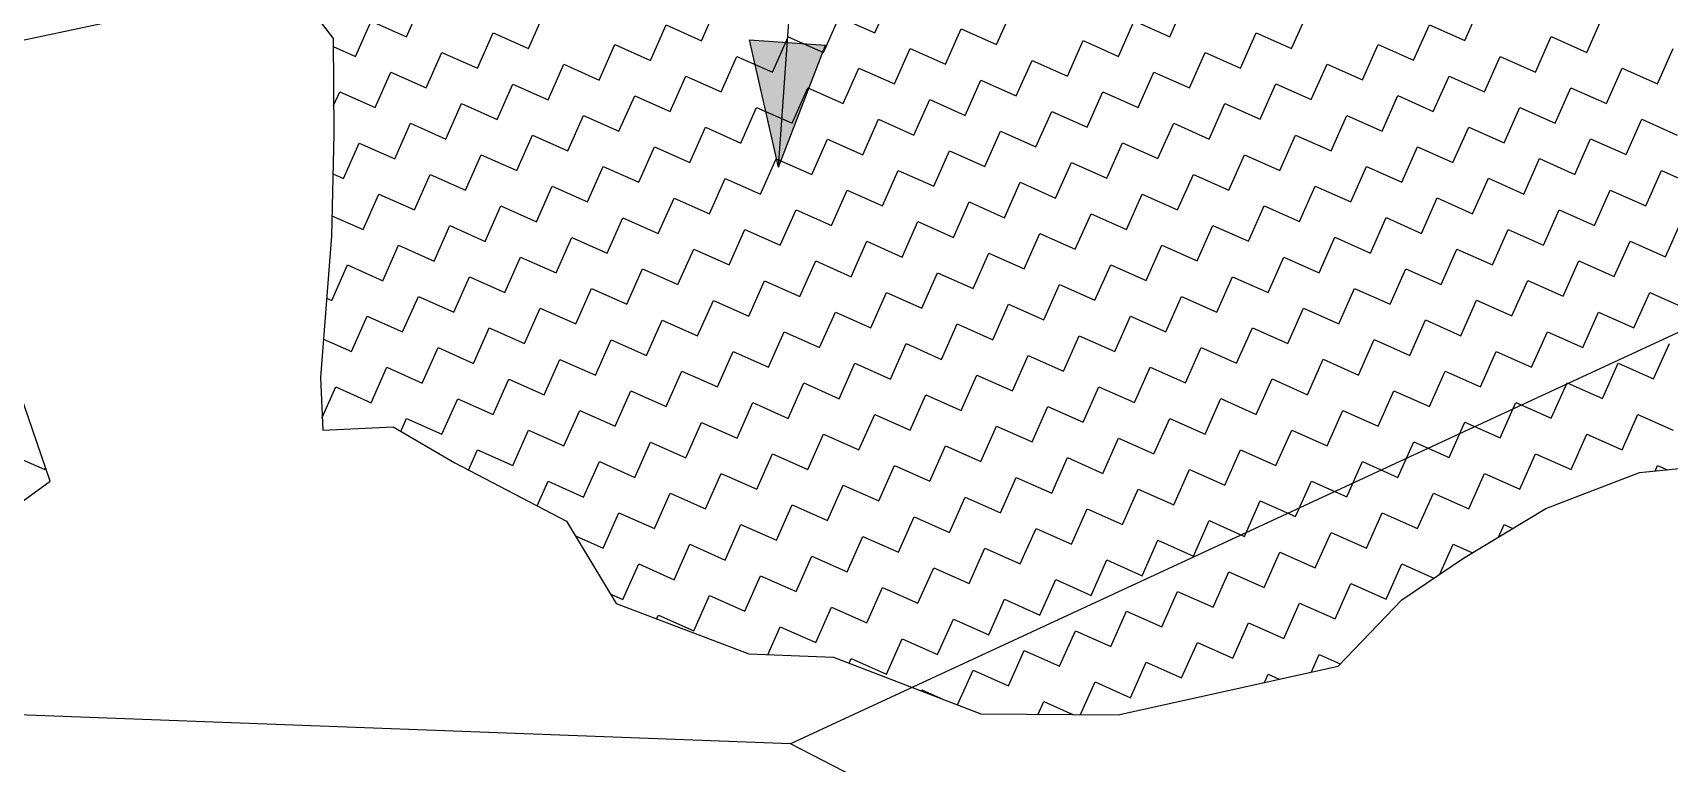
# Model space of a CAD drawing. Header units: metres. Extents: x 279553 to 281500, y 2029848 to 2031565.
# Drawn here: x 280305.1 to 280572, y 2030993.3 to 2031112.5 of the extents above; entities that cross this region are included whole.
import ezdxf

# ---------------------------------------------------------------- set-up
doc = ezdxf.new("R2010")
doc.units = ezdxf.units.M
doc.header["$MEASUREMENT"] = 0
doc.layers.add('POLY_HATCH', color=12, linetype='Continuous')
doc.layers.add('POLY_PARCEL', color=6, linetype='Continuous')

msp = doc.modelspace()

# ---------------------------------------------------------------- hatches: boundary and pattern name
h = msp.add_hatch(color=256)
h.paths.add_polyline_path([(280428.22, 2031110.86), (280422.01, 2031111.3), (280426.78, 2031090.55)])
h.paths.add_polyline_path([(280426.78, 2031090.55), (280434.43, 2031110.42), (280428.22, 2031110.86)])

# ---------------------------------------------------------------- linework, layer by layer
for points in [[(280426.78, 2031090.55), (280435.44, 2031212.88)], [(280422.01, 2031111.3), (280434.43, 2031110.42)], [(280426.78, 2031090.55), (280422.01, 2031111.3)], [(280426.78, 2031090.55), (280434.43, 2031110.42)]]:
    msp.add_lwpolyline(points)
at = {"layer": 'POLY_HATCH'}
for p, q in [((280346.15, 2031122.07), (280354.11, 2031111.52)), ((280291.01, 2031108.66), (280318.91, 2031114.52)), ((280354.11, 2031111.52), (280354.24, 2031096.01)), ((280354.24, 2031096.01), (280353.86, 2031079.33)), ((280307.98, 2031039.33), (280292.06, 2031085.72)), ((280353.86, 2031079.33), (280352.04, 2031056.27)), ((280352.04, 2031056.27), (280352.43, 2031047.66)), ((280352.43, 2031047.66), (280363.91, 2031048.18)), ((280363.91, 2031048.18), (280373.95, 2031042.32)), ((280373.95, 2031042.32), (280392.2, 2031032.8)), ((280551.89, 2031034.87), (280567.15, 2031040.74)), ((280567.15, 2031040.74), (280577.44, 2031041.78)), ((280293.52, 2031028.91), (280307.98, 2031039.33)), ((280538.47, 2031026.79), (280551.89, 2031034.87)), ((280392.2, 2031032.8), (280400.29, 2031019.38)), ((280528.43, 2031020.02), (280538.47, 2031026.79)), ((280400.29, 2031019.38), (280421.93, 2031011.17)), ((280518.01, 2031009.2), (280528.43, 2031020.02)), ((280421.93, 2031011.17), (280435.75, 2031010.65)), ((280435.75, 2031010.65), (280459.74, 2031001.39)), ((280482.16, 2031001.26), (280518.01, 2031009.2)), ((280459.74, 2031001.39), (280482.16, 2031001.26))]:
    msp.add_line(p, q, dxfattribs=at)
at = {"layer": 'POLY_HATCH', "linetype": 'Continuous'}
for p, q in [((280366.09, 2031111.81), (280368.66, 2031117.58)), ((280442.44, 2031112.46), (280445, 2031118.23)), ((280490.55, 2031111.82), (280493.12, 2031117.6)), ((280385.98, 2031109.89), (280388.55, 2031115.66)), ((280414.21, 2031111.17), (280416.77, 2031116.95)), ((280434.1, 2031109.25), (280436.66, 2031115.03)), ((280436.66, 2031115.03), (280442.44, 2031112.46)), ((280462.33, 2031110.54), (280464.89, 2031116.31)), ((280510.44, 2031109.9), (280513.01, 2031115.68)), ((280538.67, 2031111.19), (280541.24, 2031116.96)), ((280558.56, 2031109.27), (280561.12, 2031115.04)), ((280357.75, 2031108.6), (280360.32, 2031114.38)), ((280360.32, 2031114.38), (280366.09, 2031111.81)), ((280377.64, 2031106.68), (280380.21, 2031112.45)), ((280380.21, 2031112.45), (280385.98, 2031109.89)), ((280405.87, 2031107.97), (280408.43, 2031113.74)), ((280408.43, 2031113.74), (280414.21, 2031111.17)), ((280453.99, 2031107.33), (280456.55, 2031113.1)), ((280456.55, 2031113.1), (280462.33, 2031110.54)), ((280482.21, 2031108.62), (280484.78, 2031114.39)), ((280484.78, 2031114.39), (280490.55, 2031111.82)), ((280502.1, 2031106.69), (280504.67, 2031112.47)), ((280504.67, 2031112.47), (280510.44, 2031109.9)), ((280530.33, 2031107.98), (280532.9, 2031113.75)), ((280532.9, 2031113.75), (280538.67, 2031111.19)), ((280354.12, 2031110.22), (280357.75, 2031108.6)), ((280397.53, 2031104.76), (280400.09, 2031110.53)), ((280400.09, 2031110.53), (280405.87, 2031107.97)), ((280425.76, 2031106.04), (280428.32, 2031111.82)), ((280428.32, 2031111.82), (280434.1, 2031109.25)), ((280445.65, 2031104.12), (280448.21, 2031109.89)), ((280448.21, 2031109.89), (280453.99, 2031107.33)), ((280473.87, 2031105.41), (280476.44, 2031111.18)), ((280476.44, 2031111.18), (280482.21, 2031108.62)), ((280521.99, 2031104.77), (280524.56, 2031110.55)), ((280524.56, 2031110.55), (280530.33, 2031107.98)), ((280550.22, 2031106.06), (280552.78, 2031111.83)), ((280552.78, 2031111.83), (280558.56, 2031109.27)), ((280570.11, 2031104.13), (280572.67, 2031109.91)), ((280369.3, 2031103.47), (280371.87, 2031109.24)), ((280371.87, 2031109.24), (280377.64, 2031106.68)), ((280389.19, 2031101.55), (280391.75, 2031107.32)), ((280391.75, 2031107.32), (280397.53, 2031104.76)), ((280417.42, 2031102.83), (280419.98, 2031108.61)), ((280419.98, 2031108.61), (280425.76, 2031106.04)), ((280465.53, 2031102.2), (280468.1, 2031107.97)), ((280468.1, 2031107.97), (280473.87, 2031105.41)), ((280493.76, 2031103.48), (280496.33, 2031109.26)), ((280496.33, 2031109.26), (280502.1, 2031106.69)), ((280513.65, 2031101.56), (280516.22, 2031107.34)), ((280516.22, 2031107.34), (280521.99, 2031104.77)), ((280541.88, 2031102.85), (280544.45, 2031108.62)), ((280544.45, 2031108.62), (280550.22, 2031106.06)), ((280360.96, 2031100.26), (280363.53, 2031106.04)), ((280363.53, 2031106.04), (280369.3, 2031103.47)), ((280409.08, 2031099.63), (280411.64, 2031105.4)), ((280411.64, 2031105.4), (280417.42, 2031102.83)), ((280437.31, 2031100.91), (280439.87, 2031106.69)), ((280439.87, 2031106.69), (280445.65, 2031104.12)), ((280457.19, 2031098.99), (280459.76, 2031104.76)), ((280459.76, 2031104.76), (280465.53, 2031102.2)), ((280485.42, 2031100.28), (280487.99, 2031106.05)), ((280487.99, 2031106.05), (280493.76, 2031103.48)), ((280533.54, 2031099.64), (280536.11, 2031105.41)), ((280536.11, 2031105.41), (280541.88, 2031102.85)), ((280561.77, 2031100.93), (280564.33, 2031106.7)), ((280564.33, 2031106.7), (280570.11, 2031104.13)), ((280354.2, 2031100.62), (280355.19, 2031102.83)), ((280355.19, 2031102.83), (280360.96, 2031100.26)), ((280380.85, 2031098.34), (280383.41, 2031104.11)), ((280383.41, 2031104.11), (280389.19, 2031101.55)), ((280400.74, 2031096.42), (280403.3, 2031102.19)), ((280403.3, 2031102.19), (280409.08, 2031099.63)), ((280428.97, 2031097.7), (280431.53, 2031103.48)), ((280431.53, 2031103.48), (280437.31, 2031100.91)), ((280448.85, 2031095.78), (280451.42, 2031101.56)), ((280451.42, 2031101.56), (280457.19, 2031098.99)), ((280477.08, 2031097.07), (280479.65, 2031102.84)), ((280479.65, 2031102.84), (280485.42, 2031100.28)), ((280505.31, 2031098.35), (280507.88, 2031104.13)), ((280507.88, 2031104.13), (280513.65, 2031101.56)), ((280525.2, 2031096.43), (280527.77, 2031102.21)), ((280527.77, 2031102.21), (280533.54, 2031099.64)), ((280553.43, 2031097.72), (280555.99, 2031103.49)), ((280555.99, 2031103.49), (280561.77, 2031100.93)), ((280372.51, 2031095.13), (280375.07, 2031100.91)), ((280375.07, 2031100.91), (280380.85, 2031098.34)), ((280392.4, 2031093.21), (280394.96, 2031098.98)), ((280394.96, 2031098.98), (280400.74, 2031096.42)), ((280420.63, 2031094.49), (280423.19, 2031100.27)), ((280423.19, 2031100.27), (280428.97, 2031097.7)), ((280468.74, 2031093.86), (280471.31, 2031099.63)), ((280471.31, 2031099.63), (280477.08, 2031097.07)), ((280496.97, 2031095.14), (280499.54, 2031100.92)), ((280499.54, 2031100.92), (280505.31, 2031098.35)), ((280516.86, 2031093.22), (280519.43, 2031099)), ((280519.43, 2031099), (280525.2, 2031096.43)), ((280545.09, 2031094.51), (280547.65, 2031100.28)), ((280547.65, 2031100.28), (280553.43, 2031097.72)), ((280364.17, 2031091.92), (280366.73, 2031097.7)), ((280366.73, 2031097.7), (280372.51, 2031095.13)), ((280412.29, 2031091.29), (280414.85, 2031097.06)), ((280414.85, 2031097.06), (280420.63, 2031094.49)), ((280440.51, 2031092.57), (280443.08, 2031098.35)), ((280443.08, 2031098.35), (280448.85, 2031095.78)), ((280460.4, 2031090.65), (280462.97, 2031096.42)), ((280462.97, 2031096.42), (280468.74, 2031093.86)), ((280488.63, 2031091.94), (280491.2, 2031097.71)), ((280491.2, 2031097.71), (280496.97, 2031095.14)), ((280536.75, 2031091.3), (280539.31, 2031097.07)), ((280539.31, 2031097.07), (280545.09, 2031094.51)), ((280564.98, 2031092.59), (280567.54, 2031098.36)), ((280567.54, 2031098.36), (280573.32, 2031095.79)), ((280355.83, 2031088.71), (280358.39, 2031094.49)), ((280358.39, 2031094.49), (280364.17, 2031091.92)), ((280384.06, 2031090), (280386.62, 2031095.77)), ((280386.62, 2031095.77), (280392.4, 2031093.21)), ((280403.95, 2031088.08), (280406.51, 2031093.85)), ((280406.51, 2031093.85), (280412.29, 2031091.29)), ((280432.17, 2031089.36), (280434.74, 2031095.14)), ((280434.74, 2031095.14), (280440.51, 2031092.57)), ((280480.29, 2031088.73), (280482.86, 2031094.5)), ((280482.86, 2031094.5), (280488.63, 2031091.94)), ((280508.52, 2031090.01), (280511.09, 2031095.79)), ((280511.09, 2031095.79), (280516.86, 2031093.22)), ((280528.41, 2031088.09), (280530.97, 2031093.87)), ((280530.97, 2031093.87), (280536.75, 2031091.3)), ((280556.64, 2031089.38), (280559.2, 2031095.15)), ((280559.2, 2031095.15), (280564.98, 2031092.59)), ((280375.72, 2031086.79), (280378.28, 2031092.57)), ((280378.28, 2031092.57), (280384.06, 2031090)), ((280423.83, 2031086.15), (280426.4, 2031091.93)), ((280426.4, 2031091.93), (280432.17, 2031089.36)), ((280452.06, 2031087.44), (280454.63, 2031093.22)), ((280454.63, 2031093.22), (280460.4, 2031090.65)), ((280471.95, 2031085.52), (280474.52, 2031091.29)), ((280474.52, 2031091.29), (280480.29, 2031088.73)), ((280500.18, 2031086.8), (280502.75, 2031092.58)), ((280502.75, 2031092.58), (280508.52, 2031090.01)), ((280548.3, 2031086.17), (280550.86, 2031091.94)), ((280550.86, 2031091.94), (280556.64, 2031089.38)), ((280354.09, 2031089.48), (280355.83, 2031088.71)), ((280367.38, 2031083.58), (280369.94, 2031089.36)), ((280369.94, 2031089.36), (280375.72, 2031086.79)), ((280395.61, 2031084.87), (280398.17, 2031090.64)), ((280398.17, 2031090.64), (280403.95, 2031088.08)), ((280415.49, 2031082.95), (280418.06, 2031088.72)), ((280418.06, 2031088.72), (280423.83, 2031086.15)), ((280443.72, 2031084.23), (280446.29, 2031090.01)), ((280446.29, 2031090.01), (280452.06, 2031087.44)), ((280491.84, 2031083.6), (280494.41, 2031089.37)), ((280494.41, 2031089.37), (280500.18, 2031086.8)), ((280520.07, 2031084.88), (280522.63, 2031090.66)), ((280522.63, 2031090.66), (280528.41, 2031088.09)), ((280539.96, 2031082.96), (280542.52, 2031088.73)), ((280542.52, 2031088.73), (280548.3, 2031086.17)), ((280568.19, 2031084.25), (280570.75, 2031090.02)), ((280570.75, 2031090.02), (280576.53, 2031087.45)), ((280359.04, 2031080.37), (280361.6, 2031086.15)), ((280361.6, 2031086.15), (280367.38, 2031083.58)), ((280387.27, 2031081.66), (280389.83, 2031087.43)), ((280389.83, 2031087.43), (280395.61, 2031084.87)), ((280407.15, 2031079.74), (280409.72, 2031085.51)), ((280409.72, 2031085.51), (280415.49, 2031082.95)), ((280435.38, 2031081.02), (280437.95, 2031086.8)), ((280437.95, 2031086.8), (280443.72, 2031084.23)), ((280463.61, 2031082.31), (280466.18, 2031088.08)), ((280466.18, 2031088.08), (280471.95, 2031085.52)), ((280483.5, 2031080.39), (280486.07, 2031086.16)), ((280486.07, 2031086.16), (280491.84, 2031083.6)), ((280511.73, 2031081.67), (280514.29, 2031087.45)), ((280514.29, 2031087.45), (280520.07, 2031084.88)), ((280531.62, 2031079.75), (280534.18, 2031085.53)), ((280534.18, 2031085.53), (280539.96, 2031082.96)), ((280559.85, 2031081.04), (280562.41, 2031086.81)), ((280562.41, 2031086.81), (280568.19, 2031084.25)), ((280378.93, 2031078.45), (280381.49, 2031084.23)), ((280381.49, 2031084.23), (280387.27, 2031081.66)), ((280427.04, 2031077.81), (280429.61, 2031083.59)), ((280429.61, 2031083.59), (280435.38, 2031081.02)), ((280455.27, 2031079.1), (280457.84, 2031084.88)), ((280457.84, 2031084.88), (280463.61, 2031082.31)), ((280475.16, 2031077.18), (280477.73, 2031082.95)), ((280477.73, 2031082.95), (280483.5, 2031080.39)), ((280503.39, 2031078.46), (280505.95, 2031084.24)), ((280505.95, 2031084.24), (280511.73, 2031081.67)), ((280551.51, 2031077.83), (280554.07, 2031083.6)), ((280554.07, 2031083.6), (280559.85, 2031081.04)), ((280353.93, 2031082.64), (280359.04, 2031080.37)), ((280370.59, 2031075.24), (280373.15, 2031081.02)), ((280373.15, 2031081.02), (280378.93, 2031078.45)), ((280398.81, 2031076.53), (280401.38, 2031082.3)), ((280401.38, 2031082.3), (280407.15, 2031079.74)), ((280418.7, 2031074.61), (280421.27, 2031080.38)), ((280421.27, 2031080.38), (280427.04, 2031077.81)), ((280446.93, 2031075.89), (280449.5, 2031081.67)), ((280449.5, 2031081.67), (280455.27, 2031079.1)), ((280495.05, 2031075.26), (280497.61, 2031081.03)), ((280497.61, 2031081.03), (280503.39, 2031078.46)), ((280523.28, 2031076.54), (280525.84, 2031082.32)), ((280525.84, 2031082.32), (280531.62, 2031079.75)), ((280543.17, 2031074.62), (280545.73, 2031080.39)), ((280545.73, 2031080.39), (280551.51, 2031077.83)), ((280571.39, 2031075.91), (280573.96, 2031081.68)), ((280362.25, 2031072.03), (280364.81, 2031077.81)), ((280364.81, 2031077.81), (280370.59, 2031075.24)), ((280390.47, 2031073.32), (280393.04, 2031079.09)), ((280393.04, 2031079.09), (280398.81, 2031076.53)), ((280438.59, 2031072.68), (280441.16, 2031078.46)), ((280441.16, 2031078.46), (280446.93, 2031075.89)), ((280466.82, 2031073.97), (280469.39, 2031079.74)), ((280469.39, 2031079.74), (280475.16, 2031077.18)), ((280486.71, 2031072.05), (280489.27, 2031077.82)), ((280489.27, 2031077.82), (280495.05, 2031075.26)), ((280514.94, 2031073.33), (280517.5, 2031079.11)), ((280517.5, 2031079.11), (280523.28, 2031076.54)), ((280563.05, 2031072.7), (280565.62, 2031078.47)), ((280565.62, 2031078.47), (280571.39, 2031075.91)), ((280382.13, 2031070.11), (280384.7, 2031075.89)), ((280384.7, 2031075.89), (280390.47, 2031073.32)), ((280410.36, 2031071.4), (280412.93, 2031077.17)), ((280412.93, 2031077.17), (280418.7, 2031074.61)), ((280430.25, 2031069.47), (280432.82, 2031075.25)), ((280432.82, 2031075.25), (280438.59, 2031072.68)), ((280458.48, 2031070.76), (280461.05, 2031076.54)), ((280461.05, 2031076.54), (280466.82, 2031073.97)), ((280506.6, 2031070.12), (280509.16, 2031075.9)), ((280509.16, 2031075.9), (280514.94, 2031073.33)), ((280534.83, 2031071.41), (280537.39, 2031077.19)), ((280537.39, 2031077.19), (280543.17, 2031074.62)), ((280554.71, 2031069.49), (280557.28, 2031075.26)), ((280557.28, 2031075.26), (280563.05, 2031072.7)), ((280353.91, 2031068.82), (280356.47, 2031074.6)), ((280356.47, 2031074.6), (280362.25, 2031072.03)), ((280373.79, 2031066.9), (280376.36, 2031072.68)), ((280376.36, 2031072.68), (280382.13, 2031070.11)), ((280402.02, 2031068.19), (280404.59, 2031073.96)), ((280404.59, 2031073.96), (280410.36, 2031071.4)), ((280450.14, 2031067.55), (280452.71, 2031073.33)), ((280452.71, 2031073.33), (280458.48, 2031070.76)), ((280478.37, 2031068.84), (280480.93, 2031074.61)), ((280480.93, 2031074.61), (280486.71, 2031072.05)), ((280498.26, 2031066.92), (280500.82, 2031072.69)), ((280500.82, 2031072.69), (280506.6, 2031070.12)), ((280526.49, 2031068.2), (280529.05, 2031073.98)), ((280529.05, 2031073.98), (280534.83, 2031071.41)), ((280365.45, 2031063.69), (280368.02, 2031069.47)), ((280368.02, 2031069.47), (280373.79, 2031066.9)), ((280393.68, 2031064.98), (280396.25, 2031070.75)), ((280396.25, 2031070.75), (280402.02, 2031068.19)), ((280421.91, 2031066.27), (280424.48, 2031072.04)), ((280424.48, 2031072.04), (280430.25, 2031069.47)), ((280441.8, 2031064.34), (280444.37, 2031070.12)), ((280444.37, 2031070.12), (280450.14, 2031067.55)), ((280470.03, 2031065.63), (280472.59, 2031071.4)), ((280472.59, 2031071.4), (280478.37, 2031068.84)), ((280489.92, 2031063.71), (280492.48, 2031069.48)), ((280492.48, 2031069.48), (280498.26, 2031066.92)), ((280518.15, 2031064.99), (280520.71, 2031070.77)), ((280520.71, 2031070.77), (280526.49, 2031068.2)), ((280546.37, 2031066.28), (280548.94, 2031072.05)), ((280548.94, 2031072.05), (280554.71, 2031069.49)), ((280566.26, 2031064.36), (280568.83, 2031070.13)), ((280568.83, 2031070.13), (280574.6, 2031067.57)), ((280353.06, 2031069.2), (280353.91, 2031068.82)), ((280385.34, 2031061.77), (280387.91, 2031067.55)), ((280387.91, 2031067.55), (280393.68, 2031064.98)), ((280413.57, 2031063.06), (280416.14, 2031068.83)), ((280416.14, 2031068.83), (280421.91, 2031066.27)), ((280433.46, 2031061.13), (280436.03, 2031066.91)), ((280436.03, 2031066.91), (280441.8, 2031064.34)), ((280461.69, 2031062.42), (280464.25, 2031068.2)), ((280464.25, 2031068.2), (280470.03, 2031065.63)), ((280509.81, 2031061.78), (280512.37, 2031067.56)), ((280512.37, 2031067.56), (280518.15, 2031064.99)), ((280538.03, 2031063.07), (280540.6, 2031068.85)), ((280540.6, 2031068.85), (280546.37, 2031066.28)), ((280557.92, 2031061.15), (280560.49, 2031066.92)), ((280560.49, 2031066.92), (280566.26, 2031064.36)), ((280357.11, 2031060.48), (280359.68, 2031066.26)), ((280359.68, 2031066.26), (280365.45, 2031063.69)), ((280377, 2031058.56), (280379.57, 2031064.34)), ((280379.57, 2031064.34), (280385.34, 2031061.77)), ((280405.23, 2031059.85), (280407.8, 2031065.62)), ((280407.8, 2031065.62), (280413.57, 2031063.06)), ((280453.35, 2031059.21), (280455.91, 2031064.99)), ((280455.91, 2031064.99), (280461.69, 2031062.42)), ((280481.58, 2031060.5), (280484.14, 2031066.27)), ((280484.14, 2031066.27), (280489.92, 2031063.71)), ((280501.47, 2031058.58), (280504.03, 2031064.35)), ((280504.03, 2031064.35), (280509.81, 2031061.78)), ((280529.69, 2031059.86), (280532.26, 2031065.64)), ((280532.26, 2031065.64), (280538.03, 2031063.07)), ((280352.53, 2031062.52), (280357.11, 2031060.48)), ((280396.89, 2031056.64), (280399.46, 2031062.41)), ((280399.46, 2031062.41), (280405.23, 2031059.85)), ((280425.12, 2031057.93), (280427.69, 2031063.7)), ((280427.69, 2031063.7), (280433.46, 2031061.13)), ((280445.01, 2031056), (280447.57, 2031061.78)), ((280447.57, 2031061.78), (280453.35, 2031059.21)), ((280473.24, 2031057.29), (280475.8, 2031063.06)), ((280475.8, 2031063.06), (280481.58, 2031060.5)), ((280521.35, 2031056.65), (280523.92, 2031062.43)), ((280523.92, 2031062.43), (280529.69, 2031059.86)), ((280549.58, 2031057.94), (280552.15, 2031063.71)), ((280552.15, 2031063.71), (280557.92, 2031061.15)), ((280569.47, 2031056.02), (280572.04, 2031061.79)), ((280368.66, 2031055.35), (280371.23, 2031061.13)), ((280371.23, 2031061.13), (280377, 2031058.56)), ((280388.55, 2031053.43), (280391.12, 2031059.21)), ((280391.12, 2031059.21), (280396.89, 2031056.64)), ((280416.78, 2031054.72), (280419.35, 2031060.49)), ((280419.35, 2031060.49), (280425.12, 2031057.93)), ((280464.9, 2031054.08), (280467.46, 2031059.86)), ((280467.46, 2031059.86), (280473.24, 2031057.29)), ((280493.13, 2031055.37), (280495.69, 2031061.14)), ((280495.69, 2031061.14), (280501.47, 2031058.58)), ((280513.01, 2031053.44), (280515.58, 2031059.22)), ((280515.58, 2031059.22), (280521.35, 2031056.65)), ((280541.24, 2031054.73), (280543.81, 2031060.51)), ((280543.81, 2031060.51), (280549.58, 2031057.94)), ((280360.32, 2031052.14), (280362.89, 2031057.92)), ((280362.89, 2031057.92), (280368.66, 2031055.35)), ((280408.44, 2031051.51), (280411.01, 2031057.28)), ((280411.01, 2031057.28), (280416.78, 2031054.72)), ((280436.67, 2031052.79), (280439.23, 2031058.57)), ((280439.23, 2031058.57), (280445.01, 2031056)), ((280456.56, 2031050.87), (280459.12, 2031056.65)), ((280459.12, 2031056.65), (280464.9, 2031054.08)), ((280484.79, 2031052.16), (280487.35, 2031057.93)), ((280487.35, 2031057.93), (280493.13, 2031055.37)), ((280532.9, 2031051.52), (280535.47, 2031057.3)), ((280535.47, 2031057.3), (280541.24, 2031054.73)), ((280561.13, 2031052.81), (280563.7, 2031058.58)), ((280563.7, 2031058.58), (280569.47, 2031056.02)), ((280352.34, 2031049.74), (280354.55, 2031054.71)), ((280354.55, 2031054.71), (280360.32, 2031052.14)), ((280380.21, 2031050.22), (280382.78, 2031056)), ((280382.78, 2031056), (280388.55, 2031053.43)), ((280400.1, 2031048.3), (280402.67, 2031054.07)), ((280402.67, 2031054.07), (280408.44, 2031051.51)), ((280428.33, 2031049.59), (280430.89, 2031055.36)), ((280430.89, 2031055.36), (280436.67, 2031052.79)), ((280476.45, 2031048.95), (280479.01, 2031054.72)), ((280479.01, 2031054.72), (280484.79, 2031052.16)), ((280504.67, 2031050.24), (280507.24, 2031056.01)), ((280507.24, 2031056.01), (280513.01, 2031053.44)), ((280524.56, 2031048.31), (280527.13, 2031054.09)), ((280527.13, 2031054.09), (280532.9, 2031051.52)), ((280552.79, 2031049.6), (280555.36, 2031055.37)), ((280555.36, 2031055.37), (280561.13, 2031052.81)), ((280371.87, 2031047.01), (280374.44, 2031052.79)), ((280374.44, 2031052.79), (280380.21, 2031050.22)), ((280391.76, 2031045.09), (280394.33, 2031050.87)), ((280394.33, 2031050.87), (280400.1, 2031048.3)), ((280419.99, 2031046.38), (280422.55, 2031052.15)), ((280422.55, 2031052.15), (280428.33, 2031049.59)), ((280448.22, 2031047.66), (280450.78, 2031053.44)), ((280450.78, 2031053.44), (280456.56, 2031050.87)), ((280468.11, 2031045.74), (280470.67, 2031051.52)), ((280470.67, 2031051.52), (280476.45, 2031048.95)), ((280496.33, 2031047.03), (280498.9, 2031052.8)), ((280498.9, 2031052.8), (280504.67, 2031050.24)), ((280516.22, 2031045.1), (280518.79, 2031050.88)), ((280518.79, 2031050.88), (280524.56, 2031048.31)), ((280544.45, 2031046.39), (280547.02, 2031052.17)), ((280547.02, 2031052.17), (280552.79, 2031049.6)), ((280365.15, 2031047.46), (280366.1, 2031049.58)), ((280366.1, 2031049.58), (280371.87, 2031047.01)), ((280411.65, 2031043.17), (280414.22, 2031048.94)), ((280414.22, 2031048.94), (280419.99, 2031046.38)), ((280439.88, 2031044.45), (280442.44, 2031050.23)), ((280442.44, 2031050.23), (280448.22, 2031047.66)), ((280459.77, 2031042.53), (280462.33, 2031048.31)), ((280462.33, 2031048.31), (280468.11, 2031045.74)), ((280487.99, 2031043.82), (280490.56, 2031049.59)), ((280490.56, 2031049.59), (280496.33, 2031047.03)), ((280536.11, 2031043.18), (280538.68, 2031048.96)), ((280538.68, 2031048.96), (280544.45, 2031046.39)), ((280564.34, 2031044.47), (280566.91, 2031050.24)), ((280566.91, 2031050.24), (280572.68, 2031047.68)), ((280383.42, 2031041.88), (280385.99, 2031047.66)), ((280385.99, 2031047.66), (280391.76, 2031045.09)), ((280403.31, 2031039.96), (280405.88, 2031045.73)), ((280405.88, 2031045.73), (280411.65, 2031043.17)), ((280431.54, 2031041.25), (280434.1, 2031047.02)), ((280434.1, 2031047.02), (280439.88, 2031044.45)), ((280479.66, 2031040.61), (280482.22, 2031046.38)), ((280482.22, 2031046.38), (280487.99, 2031043.82)), ((280507.88, 2031041.9), (280510.45, 2031047.67)), ((280510.45, 2031047.67), (280516.22, 2031045.1)), ((280527.77, 2031039.97), (280530.34, 2031045.75)), ((280530.34, 2031045.75), (280536.11, 2031043.18)), ((280556, 2031041.26), (280558.57, 2031047.03)), ((280558.57, 2031047.03), (280564.34, 2031044.47)), ((280301.3, 2031043.8), (280307.08, 2031041.23)), ((280376.18, 2031041.15), (280377.65, 2031044.45)), ((280377.65, 2031044.45), (280383.42, 2031041.88)), ((280423.2, 2031038.04), (280425.76, 2031043.81)), ((280425.76, 2031043.81), (280431.54, 2031041.25)), ((280451.43, 2031039.32), (280453.99, 2031045.1)), ((280453.99, 2031045.1), (280459.77, 2031042.53)), ((280471.32, 2031037.4), (280473.88, 2031043.18)), ((280473.88, 2031043.18), (280479.66, 2031040.61)), ((280499.54, 2031038.69), (280502.11, 2031044.46)), ((280502.11, 2031044.46), (280507.88, 2031041.9)), ((280547.66, 2031038.05), (280550.23, 2031043.83)), ((280550.23, 2031043.83), (280556, 2031041.26)), ((280307.08, 2031041.23), (280307.22, 2031041.55)), ((280394.97, 2031036.75), (280397.54, 2031042.53)), ((280397.54, 2031042.53), (280403.31, 2031039.96)), ((280414.86, 2031034.83), (280417.42, 2031040.6)), ((280417.42, 2031040.6), (280423.2, 2031038.04)), ((280443.09, 2031036.12), (280445.65, 2031041.89)), ((280445.65, 2031041.89), (280451.43, 2031039.32)), ((280491.2, 2031035.48), (280493.77, 2031041.25)), ((280493.77, 2031041.25), (280499.54, 2031038.69)), ((280519.43, 2031036.77), (280522, 2031042.54)), ((280522, 2031042.54), (280527.77, 2031039.97)), ((280539.32, 2031034.84), (280541.89, 2031040.62)), ((280541.89, 2031040.62), (280547.66, 2031038.05)), ((280569.71, 2031040.99), (280570.11, 2031041.9)), ((280570.11, 2031041.9), (280571.71, 2031041.2)), ((280387.41, 2031035.3), (280389.2, 2031039.32)), ((280389.2, 2031039.32), (280394.97, 2031036.75)), ((280434.75, 2031032.91), (280437.31, 2031038.68)), ((280437.31, 2031038.68), (280443.09, 2031036.12)), ((280462.98, 2031034.19), (280465.54, 2031039.97)), ((280465.54, 2031039.97), (280471.32, 2031037.4)), ((280482.86, 2031032.27), (280485.43, 2031038.04)), ((280485.43, 2031038.04), (280491.2, 2031035.48)), ((280511.09, 2031033.56), (280513.66, 2031039.33)), ((280513.66, 2031039.33), (280519.43, 2031036.77)), ((280561.76, 2031038.67), (280561.77, 2031038.69)), ((280561.77, 2031038.69), (280561.8, 2031038.68)), ((280406.52, 2031031.62), (280409.08, 2031037.39)), ((280409.08, 2031037.39), (280414.86, 2031034.83)), ((280426.41, 2031029.7), (280428.97, 2031035.47)), ((280428.97, 2031035.47), (280434.75, 2031032.91)), ((280454.64, 2031030.98), (280457.2, 2031036.76)), ((280457.2, 2031036.76), (280462.98, 2031034.19)), ((280474.52, 2031029.06), (280477.09, 2031034.84)), ((280477.09, 2031034.84), (280482.86, 2031032.27)), ((280502.75, 2031030.35), (280505.32, 2031036.12)), ((280505.32, 2031036.12), (280511.09, 2031033.56)), ((280530.98, 2031031.63), (280533.55, 2031037.41)), ((280533.55, 2031037.41), (280539.32, 2031034.84)), ((280553.42, 2031035.46), (280553.43, 2031035.49)), ((280553.43, 2031035.49), (280553.46, 2031035.47)), ((280398.18, 2031028.41), (280400.74, 2031034.19)), ((280400.74, 2031034.19), (280406.52, 2031031.62)), ((280418.07, 2031026.49), (280420.63, 2031032.26)), ((280420.63, 2031032.26), (280426.41, 2031029.7)), ((280446.3, 2031027.78), (280448.86, 2031033.55)), ((280448.86, 2031033.55), (280454.64, 2031030.98)), ((280494.41, 2031027.14), (280496.98, 2031032.91)), ((280496.98, 2031032.91), (280502.75, 2031030.35)), ((280522.64, 2031028.43), (280525.21, 2031034.2)), ((280525.21, 2031034.2), (280530.98, 2031031.63)), ((280544.19, 2031030.24), (280545.1, 2031032.28)), ((280545.1, 2031032.28), (280546.52, 2031031.64)), ((280393.63, 2031030.43), (280398.18, 2031028.41)), ((280437.96, 2031024.57), (280440.52, 2031030.34)), ((280440.52, 2031030.34), (280446.3, 2031027.78)), ((280466.18, 2031025.85), (280468.75, 2031031.63)), ((280468.75, 2031031.63), (280474.52, 2031029.06)), ((280486.07, 2031023.93), (280488.64, 2031029.7)), ((280488.64, 2031029.7), (280494.41, 2031027.14)), ((280514.3, 2031025.22), (280516.87, 2031030.99)), ((280516.87, 2031030.99), (280522.64, 2031028.43)), ((280409.73, 2031023.28), (280412.29, 2031029.05)), ((280412.29, 2031029.05), (280418.07, 2031026.49)), ((280429.62, 2031021.36), (280432.18, 2031027.13)), ((280432.18, 2031027.13), (280437.96, 2031024.57)), ((280457.84, 2031022.64), (280460.41, 2031028.42)), ((280460.41, 2031028.42), (280466.18, 2031025.85)), ((280505.96, 2031022.01), (280508.53, 2031027.78)), ((280508.53, 2031027.78), (280514.3, 2031025.22)), ((280534.58, 2031024.17), (280536.76, 2031029.07)), ((280536.76, 2031029.07), (280539.91, 2031027.66)), ((280401.39, 2031020.07), (280403.95, 2031025.85)), ((280403.95, 2031025.85), (280409.73, 2031023.28)), ((280449.5, 2031019.44), (280452.07, 2031025.21)), ((280452.07, 2031025.21), (280457.84, 2031022.64)), ((280477.73, 2031020.72), (280480.3, 2031026.5)), ((280480.3, 2031026.5), (280486.07, 2031023.93)), ((280497.62, 2031018.8), (280500.19, 2031024.57)), ((280500.19, 2031024.57), (280505.96, 2031022.01)), ((280525.85, 2031020.09), (280528.42, 2031025.86)), ((280528.42, 2031025.86), (280533.64, 2031023.54)), ((280421.28, 2031018.15), (280423.84, 2031023.92)), ((280423.84, 2031023.92), (280429.62, 2031021.36)), ((280441.16, 2031016.23), (280443.73, 2031022)), ((280443.73, 2031022), (280449.5, 2031019.44)), ((280469.39, 2031017.51), (280471.96, 2031023.29)), ((280471.96, 2031023.29), (280477.73, 2031020.72)), ((280517.51, 2031016.88), (280520.08, 2031022.65)), ((280520.08, 2031022.65), (280525.85, 2031020.09)), ((280399.32, 2031020.99), (280401.39, 2031020.07)), ((280412.94, 2031014.94), (280415.5, 2031020.71)), ((280415.5, 2031020.71), (280421.28, 2031018.15)), ((280432.82, 2031013.02), (280435.39, 2031018.79)), ((280435.39, 2031018.79), (280441.16, 2031016.23)), ((280461.05, 2031014.3), (280463.62, 2031020.08)), ((280463.62, 2031020.08), (280469.39, 2031017.51)), ((280489.28, 2031015.59), (280491.85, 2031021.36)), ((280491.85, 2031021.36), (280497.62, 2031018.8)), ((280509.17, 2031013.67), (280511.74, 2031019.44)), ((280511.74, 2031019.44), (280517.51, 2031016.88)), ((280406.88, 2031016.88), (280407.16, 2031017.51)), ((280407.16, 2031017.51), (280412.94, 2031014.94)), ((280452.71, 2031011.1), (280455.28, 2031016.87)), ((280455.28, 2031016.87), (280461.05, 2031014.3)), ((280480.94, 2031012.38), (280483.51, 2031018.16)), ((280483.51, 2031018.16), (280489.28, 2031015.59)), ((280500.83, 2031010.46), (280503.4, 2031016.23)), ((280503.4, 2031016.23), (280509.17, 2031013.67)), ((280425.04, 2031011.05), (280427.05, 2031015.58)), ((280427.05, 2031015.58), (280432.82, 2031013.02)), ((280444.37, 2031007.89), (280446.94, 2031013.66)), ((280446.94, 2031013.66), (280452.71, 2031011.1)), ((280472.6, 2031009.17), (280475.17, 2031014.95)), ((280475.17, 2031014.95), (280480.94, 2031012.38)), ((280464.26, 2031005.96), (280466.83, 2031011.74)), ((280466.83, 2031011.74), (280472.6, 2031009.17)), ((280492.49, 2031007.25), (280495.06, 2031013.02)), ((280495.06, 2031013.02), (280500.83, 2031010.46)), ((280513.67, 2031008.24), (280514.94, 2031011.1)), ((280514.94, 2031011.1), (280518.37, 2031009.58)), ((280438.26, 2031009.68), (280438.6, 2031010.45)), ((280438.6, 2031010.45), (280444.37, 2031007.89)), ((280455.96, 2031002.85), (280458.49, 2031008.53)), ((280458.49, 2031008.53), (280464.26, 2031005.96)), ((280484.15, 2031004.04), (280486.72, 2031009.82)), ((280486.72, 2031009.82), (280492.49, 2031007.25)), ((280476.02, 2031001.3), (280478.38, 2031006.61)), ((280478.38, 2031006.61), (280484.15, 2031004.04)), ((280506, 2031006.54), (280506.6, 2031007.89)), ((280506.6, 2031007.89), (280508.43, 2031007.08)), ((280450.06, 2031005.13), (280450.15, 2031005.32)), ((280450.15, 2031005.32), (280454.06, 2031003.58)), ((280469.12, 2031001.34), (280470.04, 2031003.4)), ((280470.04, 2031003.4), (280474.75, 2031001.3))]:
    msp.add_line(p, q, dxfattribs=at)
at = {"layer": 'POLY_PARCEL'}
for p, q in [((280739.89, 2031140.73), (280428.73, 2030996.51)), ((280428.73, 2030996.51), (280301.33, 2031001.29)), ((280521.94, 2030948.55), (280428.73, 2030996.51))]:
    msp.add_line(p, q, dxfattribs=at)

doc.saveas('drawing.dxf')
